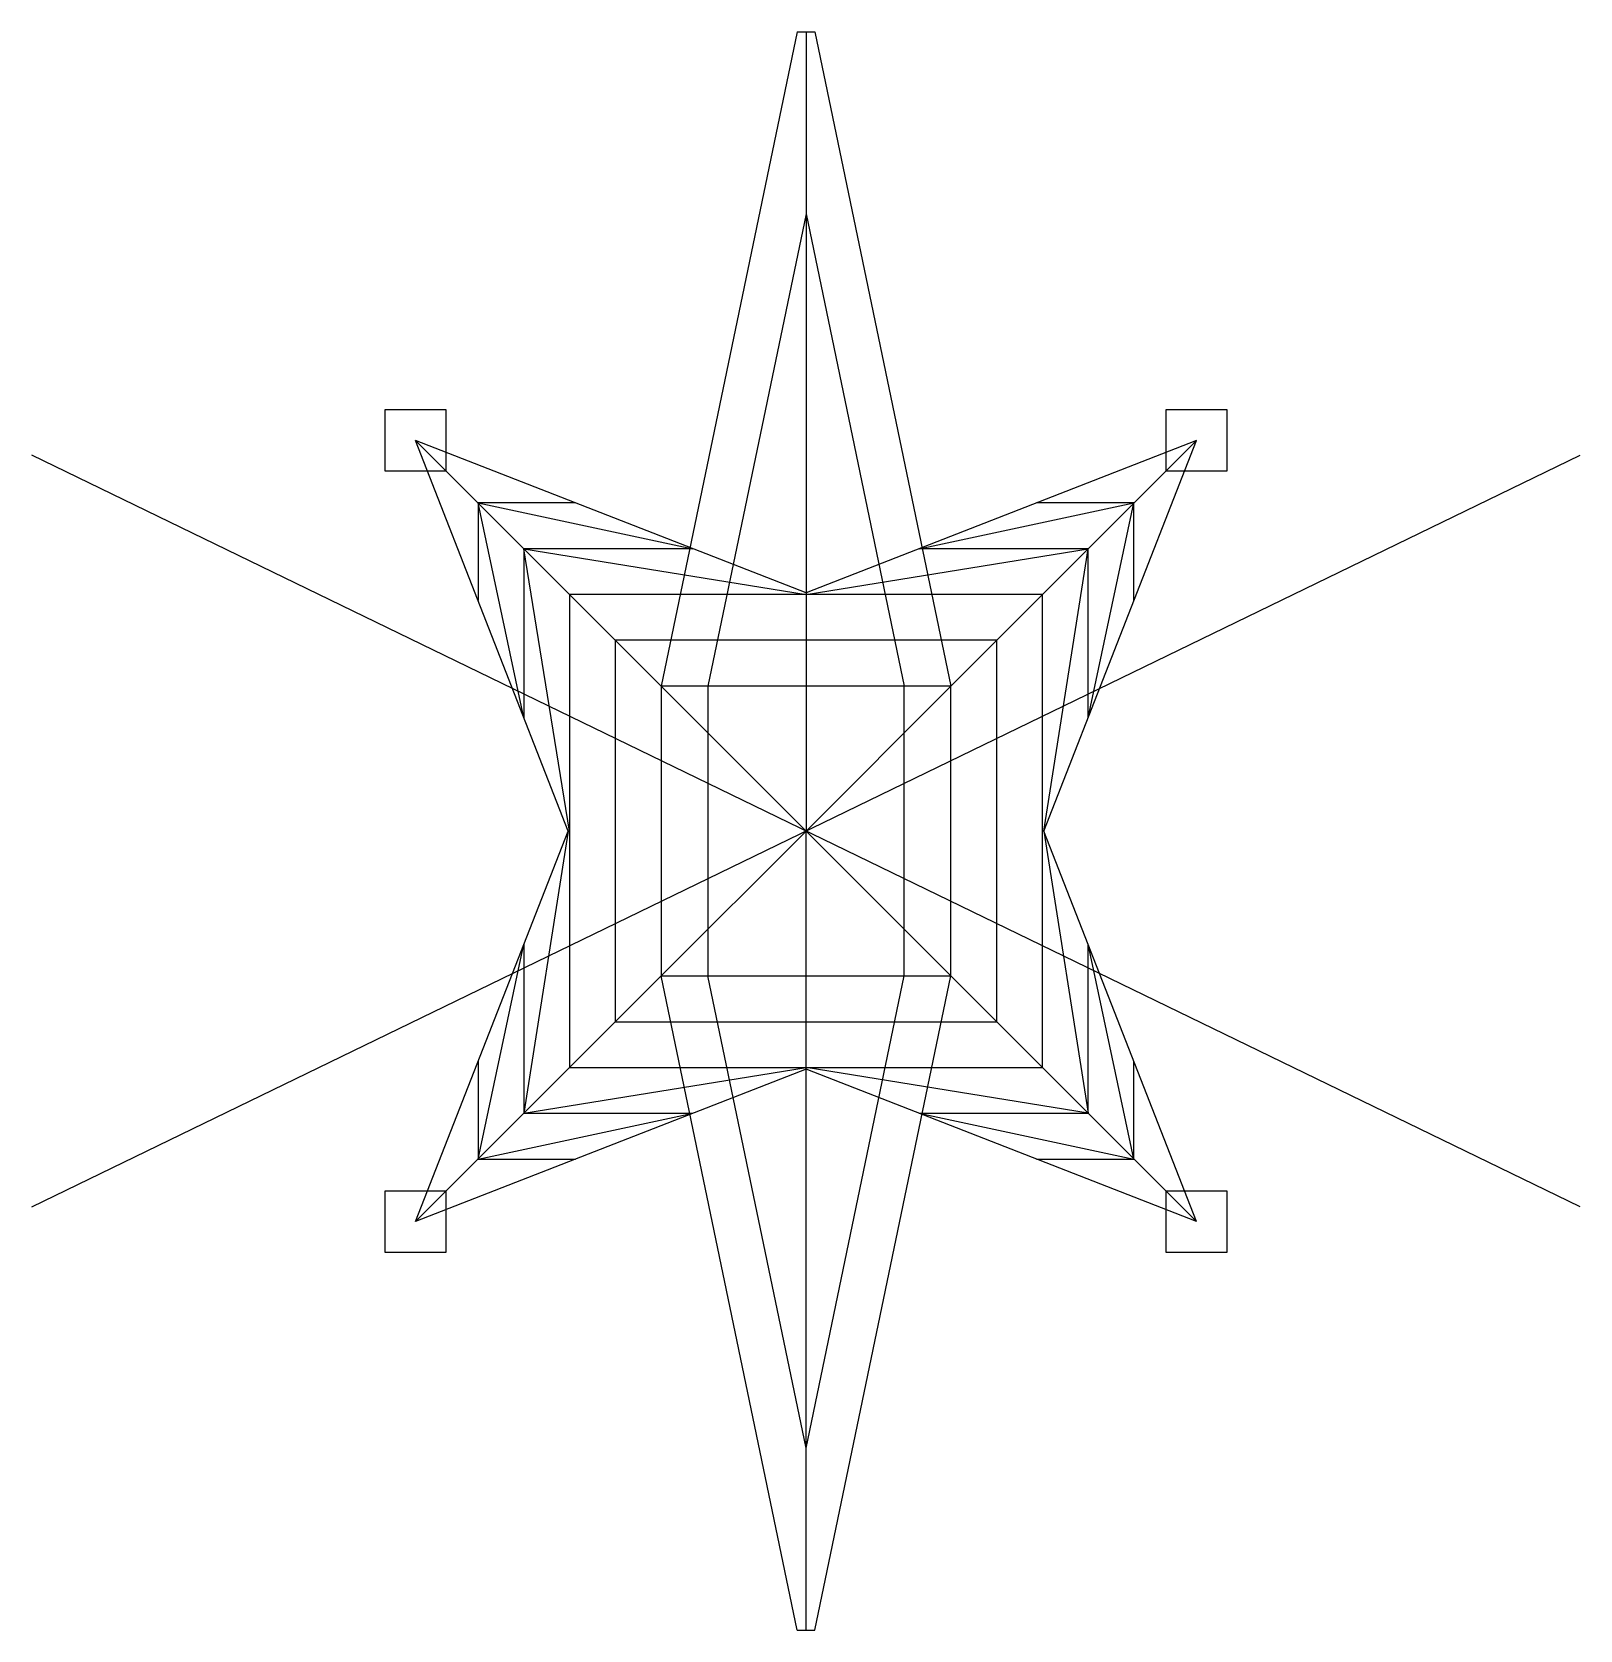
# Model space of a CAD drawing. Header units: metres. Extents: x -12.7 to 12.7, y -13.1 to 13.1.
import ezdxf

# ---------------------------------------------------------------- set-up
doc = ezdxf.new("R2010")
doc.units = ezdxf.units.M
doc.header["$LTSCALE"] = 0.2

msp = doc.modelspace()

# ---------------------------------------------------------------- linework, layer by layer
for p, q in [((-0.147, 13.093), (-2.375, 2.375)), ((-0.147, 13.093), (0.147, 13.093)), ((0, 13.093), (0, 0)), ((0.147, 13.093), (2.375, 2.375)), ((0, 10.115), (-1.609, 2.375)), ((0, 10.115), (1.609, 2.375)), ((0, 3.9), (-6.4, 6.4)), ((-3.9, 0), (-6.4, 6.4)), ((-2.375, 2.375), (-6.4, 6.4)), ((6.4, 6.4), (0, 3.9)), ((2.375, 2.375), (6.4, 6.4)), ((3.9, 0), (6.4, 6.4)), ((-4.625, 1.856), (-5.375, 5.375)), ((-5.375, 5.375), (-1.856, 4.625)), ((1.856, 4.625), (5.375, 5.375)), ((4.625, 1.856), (5.375, 5.375)), ((-3.875, 0), (-4.625, 4.625)), ((-4.625, 4.625), (0, 3.875)), ((0, 3.875), (4.625, 4.625)), ((3.9, 0), (4.625, 4.625)), ((-2.375, 2.375), (0, 0)), ((-1.609, 2.375), (-1.609, -2.375)), ((2.375, 2.375), (0, 0)), ((1.609, -2.375), (1.609, 2.375)), ((-6.4, -6.4), (-3.9, 0)), ((-3.9, 0), (-4.625, -4.625)), ((-2.375, -2.375), (0, 0)), ((0, -13.093), (0, 0)), ((2.375, -2.375), (0, 0)), ((6.4, -6.4), (3.9, 0)), ((3.9, 0), (4.625, -4.625)), ((-5.375, -5.375), (-4.625, -1.856)), ((5.375, -5.375), (4.625, -1.856)), ((-2.375, -2.375), (-6.4, -6.4)), ((-0.147, -13.093), (-2.375, -2.375)), ((0, -10.115), (-1.609, -2.375)), ((0, -10.115), (1.609, -2.375)), ((0.147, -13.093), (2.375, -2.375)), ((6.4, -6.4), (2.375, -2.375)), ((0, -3.9), (-6.4, -6.4)), ((-4.625, -4.625), (0, -3.875)), ((4.625, -4.625), (0, -3.875)), ((6.4, -6.4), (0, -3.9)), ((-5.375, -5.375), (-1.856, -4.625)), ((1.856, -4.625), (5.375, -5.375)), ((-0.147, -13.093), (0.147, -13.093))]:
    msp.add_line(p, q)
at = {"flags": 128}
for points in [[(-6.9, 5.9), (-5.9, 5.9), (-5.9, 6.9), (-6.9, 6.9)], [(5.9, 5.9), (6.9, 5.9), (6.9, 6.9), (5.9, 6.9)], [(-3.875, -3.875), (3.875, -3.875), (3.875, 3.875), (-3.875, 3.875)], [(-3.125, -3.125), (3.125, -3.125), (3.125, 3.125), (-3.125, 3.125)], [(-2.375, -2.375), (2.375, -2.375), (2.375, 2.375), (-2.375, 2.375)], [(-6.9, -6.9), (-5.9, -6.9), (-5.9, -5.9), (-6.9, -5.9)], [(5.9, -6.9), (6.9, -6.9), (6.9, -5.9), (5.9, -5.9)]]:
    msp.add_lwpolyline(points, close=True, dxfattribs=at)
for points in [[(-12.686, -6.156), (12.686, 6.156)], [(12.686, -6.156), (-12.686, 6.156)], [(-3.776, 5.375), (-5.375, 5.375), (-5.375, 3.776)], [(5.375, 3.776), (5.375, 5.375), (3.776, 5.375)], [(-1.856, 4.625), (-4.625, 4.625), (-4.625, 1.856)], [(4.625, 1.856), (4.625, 4.625), (1.856, 4.625)], [(-4.625, -1.856), (-4.625, -4.625), (-1.856, -4.625)], [(1.856, -4.625), (4.625, -4.625), (4.625, -1.856)], [(-5.375, -3.776), (-5.375, -5.375), (-3.776, -5.375)], [(3.776, -5.375), (5.375, -5.375), (5.375, -3.776)]]:
    msp.add_lwpolyline(points, dxfattribs=at)

doc.saveas('drawing.dxf')
